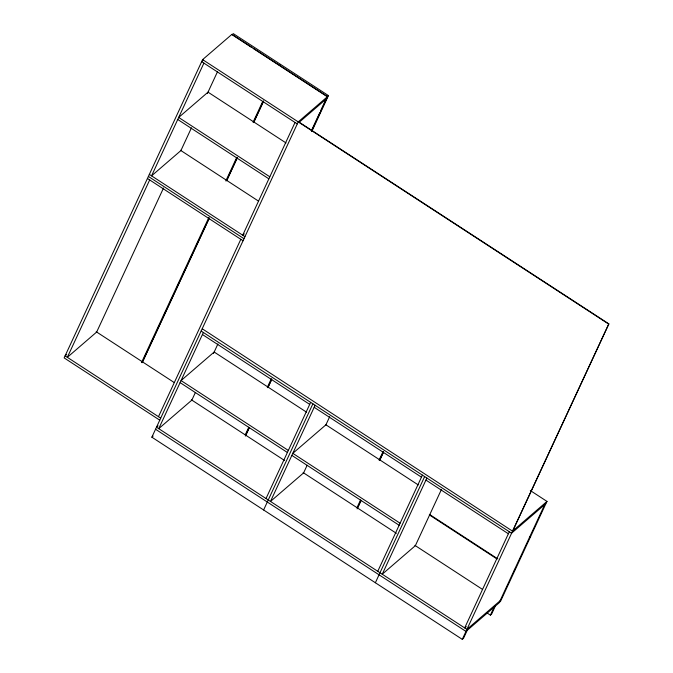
<?xml version="1.0" encoding="UTF-8"?>
<svg xmlns="http://www.w3.org/2000/svg" width="673" height="673" viewBox="0 0 673 673"><rect width="100%" height="100%" fill="white"/><g stroke="black" fill="none" stroke-linecap="round" stroke-linejoin="round"><path stroke-width="1.01" d="M311.658 130.848L327.558 96.592L231.949 34.331L202.615 59.619L64.145 357.91L159.762 420.171M149.675 179.935L67.334 357.321L96.668 332.033L163.514 188.028M203.902 63.119L151.568 175.855L180.911 150.559L191.46 127.828M207.385 93.513L217.404 71.927M141.591 362.411L208.815 217.598M225.825 180.944L236.803 157.297M253.056 122.293L262.714 101.48M142.087 362.73L209.311 217.917M226.759 180.322L237.3 157.617M253.553 122.612L263.648 100.857M142.39 362.293L209.168 218.439M226.624 180.827L237.165 158.121M253.847 122.166L263.513 101.354M158.475 416.68L240.816 239.294M295.035 122.469L242.709 235.205L244.291 233.842M467.205 630.349L463.52 638.282L462.284 639.35L151.862 437.189L298.223 121.889L327.558 96.592M203.372 332.487L158.727 428.659L191.847 400.115L195.389 392.494M311.835 129.771L319.742 112.744M320.617 110.852L327.204 96.66L328.441 95.591L281.137 64.785L279.901 65.853L327.204 96.66M311.759 131.546L328.441 95.591M213.509 353.451L217.926 343.928M245.283 434.8L248.808 427.212M267.316 387.345L271.278 378.798M245.334 436.07L249.304 427.532M267.812 387.665L271.774 379.126M246.074 434.682L249.161 428.036M268.106 387.227L271.631 379.631M266.012 498.533L310.657 402.353M263.614 509.966L312.895 403.808M315.124 405.264L270.487 501.444L303.599 472.892L307.14 465.27M325.707 425.277L329.686 416.705M357.035 507.577L360.56 499.989M379.067 460.122L383.03 451.575M357.094 508.855L361.056 500.308M379.564 460.441L383.526 451.903M357.834 507.467L360.913 500.821M379.858 460.004L383.383 452.407M377.763 571.31L422.408 475.13M375.366 582.742L424.646 476.585M426.884 478.04L382.239 574.22L415.359 545.668L441.438 489.49M509.326 531.737L464.681 627.917L466.263 626.555M462.284 639.35L608.855 323.873L298.425 121.704M512.717 530.972L608.855 323.873M486.873 612.834L490.39 615.122L494.075 607.189M495.311 606.121L491.627 614.062L490.39 615.122M544.684 504.641L499.088 602.865L465.968 631.409L155.547 429.248M530.299 490.533L547.006 501.419L546.055 503.454L511.564 533.193L201.143 331.032M203.246 60.292L201.664 61.664L297.273 123.925M298.862 122.562L326.615 98.637M66.686 354.503L65.096 355.866L160.704 418.135M202.295 328.811L512.515 531.148L547.006 501.419M158.071 425.849L156.498 427.204L466.919 629.373L500.039 600.821M151.862 437.189L153.099 436.121M544.575 504.868L545.811 503.799L530.862 536.011L529.626 537.079M529.415 537.534L530.652 536.465L515.703 568.677L514.466 569.745M514.256 570.199L515.493 569.131L500.535 601.342L499.299 602.411M251.366 47.27L232.092 34.718L233.329 33.65L280.641 64.457L279.404 65.525L253.124 48.406M202.615 59.619L608.644 324.05M286.017 142.945L208.024 92.151L178.682 117.447L269.823 176.797M177.731 119.483L268.872 178.841M180.423 150.247L258.491 201.092M149.33 174.4L244.938 236.66M148.388 176.444L243.996 238.705M147.437 178.48L243.046 240.749M202.43 334.523L309.706 404.389M314.182 407.3L421.466 477.174M425.933 480.085L508.384 533.773M306.509 412.154L214.174 352.021L181.054 380.573L288.338 450.439M418.261 484.93L325.925 424.806L292.805 453.35L400.09 523.215M429.542 514.441L497.827 558.91M429.332 514.895L496.741 558.792M180.103 382.617L287.388 452.483M291.855 455.394L399.139 525.26M96.189 331.722L174.257 382.558M191.376 399.804L284.645 460.551M303.128 472.581L396.397 533.327M414.879 545.357L482.482 589.388"/></g></svg>
